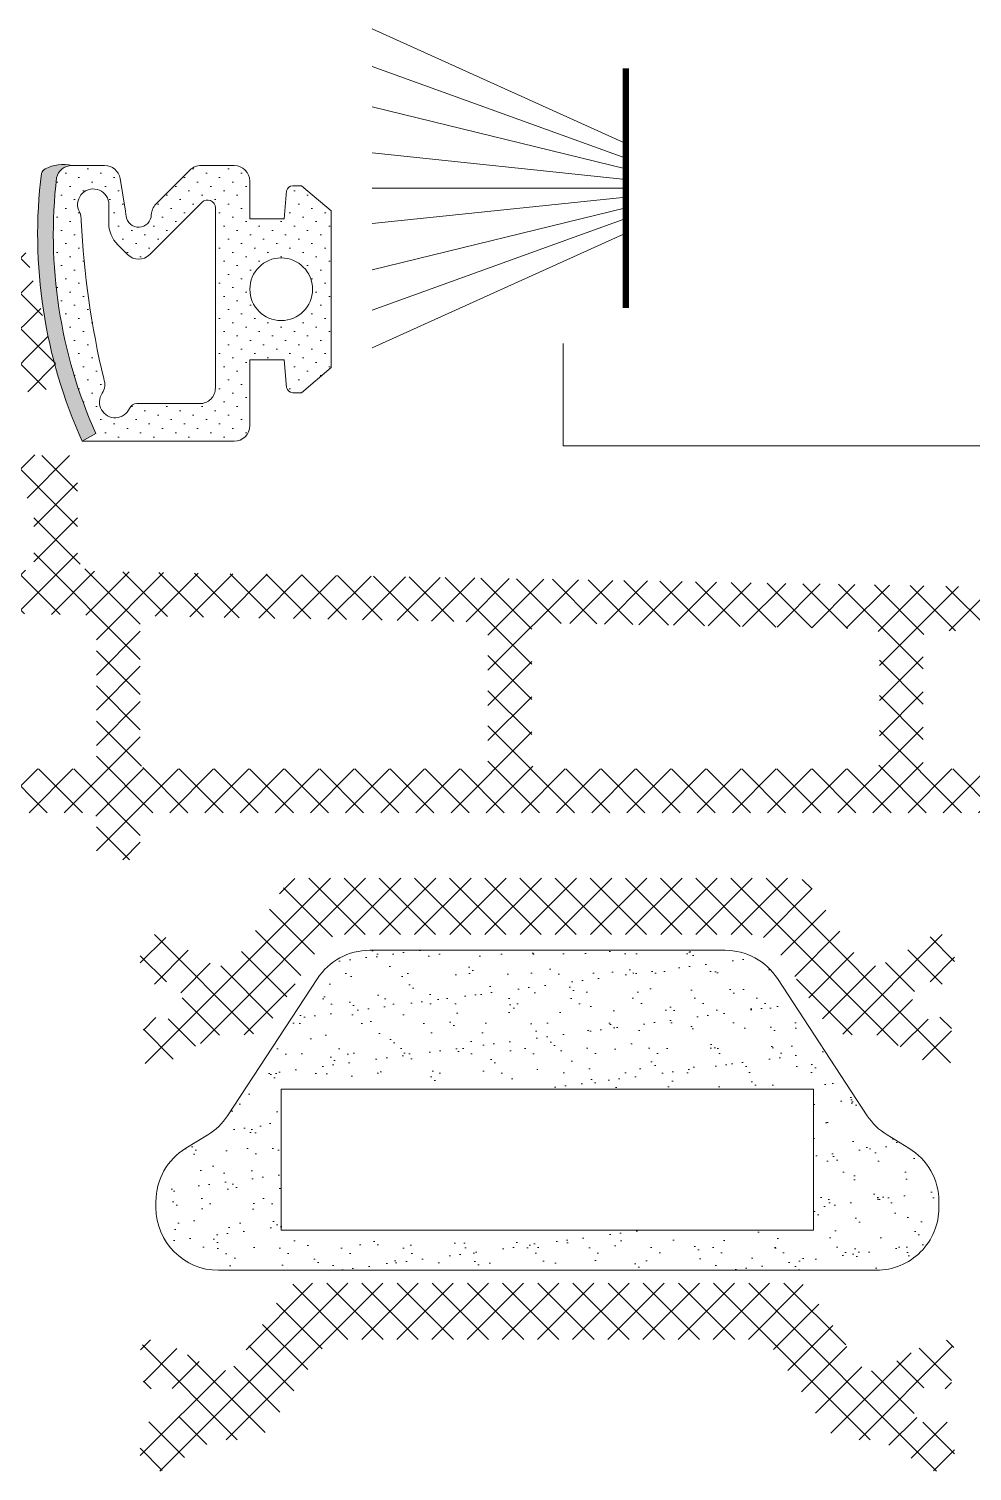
# Model space of a CAD drawing. Header units: millimetres. Extents: x -1562 to 49121, y -21091 to 0.
# Drawn here: x 47890.38 to 47920.5, y -6533.13 to -6487.11 of the extents above; entities that cross this region are included whole.
import ezdxf

# ---------------------------------------------------------------- set-up
doc = ezdxf.new("R2010")
doc.units = ezdxf.units.MM
doc.header["$MEASUREMENT"] = 0
for name, color, linetype, lineweight in [('YS_CIENKA', 4, 'Continuous', 18), ('YS_IZOLACJE', 4, 'Continuous', 18), ('YS_KRESKOWANIE', 4, 'Continuous', 18), ('YS_PROFIL', 8, 'Continuous', 18), ('YS_TWORZYWOWE', 4, 'Continuous', 18), ('YS_USZCZELKI', 4, 'Continuous', 18), ('YS_WIDOK', 4, 'Continuous', 18), ('YS_WYPEŁNIENIA', 4, 'Continuous', 18)]:
    doc.layers.add(name, color=color, linetype=linetype, lineweight=lineweight)
pattern_1 = [(45, (-2034.483212495618, -2221.432650661983), (-0.5612660075668221, 0.5612660075668221), []), (135, (-2034.483212495618, -2221.432650661983), (-0.5612660075668221, -0.5612660075668221), [])]

# ---------------------------------------------------------------- blocks, each defined once
blk = doc.blocks.new('48_29126')
at = {"layer": 'YS_KRESKOWANIE'}
h = blk.add_hatch(dxfattribs=at)
h.set_pattern_fill('NET', color=256, scale=0.25, angle=45, style=0)
h.set_pattern_definition(pattern_1)
edge = h.paths.add_edge_path()
edge.add_arc((78.04745292349435, 21.10857864387071), 0.4999999999990905, 90, 146.6100000000995)
edge.add_line((77.62998095971398, 21.38374615550038), (76.1313030703941, 19.11001842572205))
edge.add_arc((75.57158566209364, 19.47894391011323), 0.6703652662450903, 239.9602938559888, 326.6100000001725, ccw=False)
edge.add_line((75.23600078430718, 18.89862298167009), (73.7048502658281, 19.78404850129664))
edge.add_arc((73.60887980613006, 19.60857864386799), 0.2000000000017103, 61.32424415893959, 89.99999999973946)
edge.add_line((73.60887980613097, 19.80857864386962), (73.40000000009513, 19.80857864386962))
edge.add_arc((73.40000000009786, 19.40857864387272), 0.3999999999969077, 90.00000000039083, 180.0000000003908)
edge.add_line((73.00000000010095, 19.40857864386999), (73.00000000010095, 18.80857864386962))
edge.add_line((73.00000000010095, 18.80857864386962), (73.1000000000995, 18.80857864386962))
edge.add_line((73.1000000000995, 18.80857864386962), (73.10000000009768, 18.43357864386962))
edge.add_arc((73.30000000009659, 18.43357864386962), 0.1999999999989086, 180, 270)
edge.add_line((73.30000000009659, 18.23357864387071), (73.45952624913207, 18.23357864387253))
edge.add_arc((73.75000000009368, 17.70857864386926), 0.6000000000009543, 8.691358743817545e-11, 118.9550243713787, ccw=False)
edge.add_arc((73.7500000000964, 17.70857864386926), 0.5999999999976353, -118.95502437175168, 0, ccw=False)
edge.add_line((73.45952624913389, 17.18357864387053), (73.30000000009659, 17.18357864387144))
edge.add_arc((73.3000000000975, 16.98357864387435), 0.1999999999970896, 90.00000000026056, 180.0000000010422)
edge.add_line((73.10000000010041, 16.98357864387071), (73.1000000000995, 16.60857864387071))
edge.add_line((73.1000000000995, 16.60857864387071), (73.00000000010095, 16.60857864387071))
edge.add_line((73.00000000010095, 16.60857864387071), (73.0000000000955, 16.00857864387035))
edge.add_arc((73.40000000009786, 16.00857864387308), 0.4000000000023647, 180, 269.9999999992183)
edge.add_line((73.40000000009513, 15.60857864387071), (73.60887980613097, 15.60857864387071))
edge.add_arc((73.60887980613006, 15.80857864387235), 0.2000000000016371, 270.0000000002605, 298.6757558410604)
edge.add_line((73.7048502658281, 15.6331087864437), (75.2058893019921, 16.50112159937544))
edge.add_arc((75.6063693324304, 15.80857864386689), 0.8000000000027321, 90.000000000456, 120.03970614408459, ccw=False)
edge.add_line((75.60636933242404, 16.60857864386981), (76.33931566410229, 16.6085786438689))
edge.add_arc((76.3393156641032, 17.60857864386435), 0.9999999999954525, 269.9999999999479, 326.7600000002281)
edge.add_line((77.17569750243274, 17.06043138216955), (78.68064117453741, 19.35672590556806))
edge.add_arc((79.51702301287241, 18.80857864386508), 1.000000000004555, 90.00000000052108, 146.7600000000072, ccw=False)
edge.add_line((79.51702301286332, 19.80857864386962), (79.66758387320351, 19.80857864386962))
edge.add_line((79.66758387320351, 19.80857864386962), (86.00000000010095, 19.80857864386962))
edge.add_line((86.00000000010095, 19.80857864386962), (92.48297698733131, 19.80857864386962))
edge.add_arc((92.4829769873304, 18.8085786438678), 1.000000000001819, 33.24000000015059, 89.99999999994787, ccw=False)
edge.add_line((93.31935882566177, 19.35672590557169), (94.8243024977628, 17.06043138216955))
edge.add_arc((95.66068433609053, 17.60857864386435), 0.9999999999939827, 213.2399999998291, 270.0000000001042)
edge.add_line((95.66068433609234, 16.60857864387071), (96.3936306677706, 16.60857864387071))
edge.add_arc((96.39363066775877, 15.80857864385416), 0.8000000000165528, 59.960293856033616, 89.9999999991532, ccw=False)
edge.add_line((96.79411069820253, 16.50112159937544), (98.29514973436653, 15.6331087864437))
edge.add_arc((98.39112019406457, 15.80857864387235), 0.2000000000017103, 241.3242441589396, 269.9999999997394)
edge.add_line((98.39112019406366, 15.60857864387071), (98.6000000000995, 15.60857864387071))
edge.add_arc((98.60000000010041, 16.00857864387126), 0.4000000000005457, 269.9999999998697, 359.9999999998697)
edge.add_line((99.00000000010095, 16.00857864387035), (99.00000000010095, 16.60857864387071))
edge.add_line((99.00000000010095, 16.60857864387071), (98.90000000009513, 16.60857864387071))
edge.add_line((98.90000000009513, 16.60857864387071), (98.90000000009513, 16.98357864387071))
edge.add_arc((98.70000000009804, 16.98357864387344), 0.1999999999970896, 0, 90.00000000078165)
edge.add_line((98.70000000009804, 17.18357864387053), (98.54047375106074, 17.18357864386962))
edge.add_arc((98.25000000010004, 17.70857864387108), 0.5999999999989224, 180.0000000001737, 298.9550243713868, ccw=False)
edge.add_arc((98.25000000010095, 17.70857864386926), 0.5999999999994543, 61.04497562865521, 180, ccw=False)
edge.add_line((98.54047375106165, 18.23357864387162), (98.70000000009804, 18.23357864387071))
edge.add_arc((98.70000000009986, 18.43357864386962), 0.1999999999989086, 269.9999999994789, 360)
edge.add_line((98.90000000009877, 18.43357864386962), (98.90000000009513, 18.75300720036375))
edge.add_line((98.90000000009513, 18.75300720036375), (99.00000000010095, 18.75300720036375))
edge.add_line((99.00000000010095, 18.75300720036375), (99.00000000010095, 19.40857864386999))
edge.add_arc((98.60000000010041, 19.40857864386908), 0.4000000000005457, 0, 90)
edge.add_line((98.6000000000995, 19.80857864386962), (98.39112019406366, 19.80857864386962))
edge.add_arc((98.39112019406457, 19.60857864386799), 0.2000000000016371, 90.00000000026056, 118.6757558410604)
edge.add_line((98.29514973436653, 19.78404850129664), (96.76399921588654, 18.898622981671))
edge.add_arc((96.42841433810008, 19.47894391011414), 0.6703652662452498, 213.3900000002804, 300.03970614401123, ccw=False)
edge.add_line((95.86869692980235, 19.11001842571841), (94.37001904048157, 21.38374615550038))
edge.add_arc((93.95254707670392, 21.10857864387344), 0.49999999999532, 33.38999999981154, 90.00000000031264)
edge.add_line((93.9525470767012, 21.6085786438689), (78.04745292349435, 21.60857864386981))
h = blk.add_hatch(dxfattribs=at)
h.set_pattern_fill('NET', color=256, scale=0.25, angle=45, style=0)
h.set_pattern_definition(pattern_1)
edge = h.paths.add_edge_path()
edge.add_arc((78.0474529234707, 8.191421356164938), 0.4999999999990905, 90, 146.6100000000995)
edge.add_line((77.62998095969033, 8.466588867794599), (76.13130307037045, 6.192861138016269))
edge.add_arc((75.57158566206999, 6.561786622407453), 0.6703652662450903, 239.9602938559888, 326.6100000001725, ccw=False)
edge.add_line((75.23600078428353, 5.98146569396431), (73.70485026580445, 6.866891213590861))
edge.add_arc((73.60887980610642, 6.691421356162209), 0.2000000000017103, 61.32424415893959, 89.99999999973946)
edge.add_line((73.60887980610732, 6.891421356163846), (73.40000000007149, 6.891421356163846))
edge.add_arc((73.40000000007421, 6.491421356166938), 0.3999999999969077, 90.00000000039083, 180.0000000003908)
edge.add_line((73.0000000000773, 6.49142135616421), (73.0000000000773, 5.891421356163846))
edge.add_line((73.0000000000773, 5.891421356163846), (73.10000000007585, 5.891421356163846))
edge.add_line((73.10000000007585, 5.891421356163846), (73.10000000007403, 5.516421356163846))
edge.add_arc((73.30000000007294, 5.516421356163846), 0.1999999999989086, 180, 270)
edge.add_line((73.30000000007294, 5.316421356164938), (73.45952624910842, 5.316421356166757))
edge.add_arc((73.75000000007003, 4.791421356163482), 0.6000000000009543, 8.691358743817545e-11, 118.9550243713787, ccw=False)
edge.add_arc((73.75000000007276, 4.791421356163482), 0.5999999999976353, -118.95502437175168, 0, ccw=False)
edge.add_line((73.45952624911024, 4.266421356164756), (73.30000000007294, 4.266421356165665))
edge.add_arc((73.30000000007385, 4.066421356168576), 0.1999999999970896, 90.00000000026056, 180.0000000010422)
edge.add_line((73.10000000007676, 4.066421356164938), (73.10000000007585, 3.691421356164938))
edge.add_line((73.10000000007585, 3.691421356164938), (73.0000000000773, 3.691421356164938))
edge.add_line((73.0000000000773, 3.691421356164938), (73.00000000007185, 3.091421356164574))
edge.add_arc((73.40000000007421, 3.091421356167302), 0.4000000000023647, 180, 269.9999999992183)
edge.add_line((73.40000000007149, 2.691421356164938), (73.60887980610732, 2.691421356164938))
edge.add_arc((73.60887980610642, 2.891421356166575), 0.2000000000016371, 270.0000000002605, 298.6757558410604)
edge.add_line((73.70485026580445, 2.715951498737923), (75.20588930196845, 3.583964311669661))
edge.add_arc((75.60636933240676, 2.891421356161118), 0.8000000000027321, 90.000000000456, 120.03970614408459, ccw=False)
edge.add_line((75.60636933240039, 3.691421356164028), (76.33931566407864, 3.691421356163119))
edge.add_arc((76.33931566407955, 4.691421356158571), 0.9999999999954525, 269.9999999999479, 326.7600000002281)
edge.add_line((77.1756975024091, 4.143274094463777), (78.68064117451377, 6.439568617862278))
edge.add_arc((79.51702301284877, 5.891421356159299), 1.000000000004555, 90.00000000052108, 146.7600000000072, ccw=False)
edge.add_line((79.51702301283967, 6.891421356163846), (79.66758387317986, 6.891421356163846))
edge.add_line((79.66758387317986, 6.891421356163846), (86.0000000000773, 6.891421356163846))
edge.add_line((86.0000000000773, 6.891421356163846), (92.48297698730767, 6.891421356163846))
edge.add_arc((92.48297698730676, 5.891421356162027), 1.000000000001819, 33.24000000015059, 89.99999999994787, ccw=False)
edge.add_line((93.31935882563812, 6.439568617865916), (94.82430249773915, 4.143274094463777))
edge.add_arc((95.66068433606688, 4.691421356158571), 0.9999999999939827, 213.2399999998291, 270.0000000001042)
edge.add_line((95.6606843360687, 3.691421356164938), (96.39363066774695, 3.691421356164938))
edge.add_arc((96.39363066773512, 2.891421356148385), 0.8000000000165528, 59.960293856033616, 89.9999999991532, ccw=False)
edge.add_line((96.79411069817888, 3.583964311669661), (98.29514973434289, 2.715951498737923))
edge.add_arc((98.39112019404092, 2.891421356166575), 0.2000000000017103, 241.3242441589396, 269.9999999997394)
edge.add_line((98.39112019404001, 2.691421356164938), (98.60000000007585, 2.691421356164938))
edge.add_arc((98.60000000007676, 3.091421356165483), 0.4000000000005457, 269.9999999998697, 359.9999999998697)
edge.add_line((99.0000000000773, 3.091421356164574), (99.0000000000773, 3.691421356164938))
edge.add_line((99.0000000000773, 3.691421356164938), (98.90000000007149, 3.691421356164938))
edge.add_line((98.90000000007149, 3.691421356164938), (98.90000000007149, 4.066421356164938))
edge.add_arc((98.7000000000744, 4.066421356167666), 0.1999999999970896, 0, 90.00000000078165)
edge.add_line((98.7000000000744, 4.266421356164756), (98.5404737510371, 4.266421356163846))
edge.add_arc((98.2500000000764, 4.791421356165301), 0.5999999999989224, 180.0000000001737, 298.9550243713868, ccw=False)
edge.add_arc((98.2500000000773, 4.791421356163482), 0.5999999999994543, 61.04497562865521, 180, ccw=False)
edge.add_line((98.54047375103801, 5.316421356165847), (98.7000000000744, 5.316421356164938))
edge.add_arc((98.70000000007622, 5.516421356163846), 0.1999999999989086, 269.9999999994789, 360)
edge.add_line((98.90000000007512, 5.516421356163846), (98.90000000007149, 5.835849912657977))
edge.add_line((98.90000000007149, 5.835849912657977), (99.0000000000773, 5.835849912657977))
edge.add_line((99.0000000000773, 5.835849912657977), (99.0000000000773, 6.49142135616421))
edge.add_arc((98.60000000007676, 6.491421356163301), 0.4000000000005457, 0, 90)
edge.add_line((98.60000000007585, 6.891421356163846), (98.39112019404001, 6.891421356163846))
edge.add_arc((98.39112019404092, 6.691421356162209), 0.2000000000016371, 90.00000000026056, 118.6757558410604)
edge.add_line((98.29514973434289, 6.866891213590861), (96.7639992158629, 5.98146569396522))
edge.add_arc((96.42841433807644, 6.561786622408363), 0.6703652662452498, 213.3900000002804, 300.03970614401123, ccw=False)
edge.add_line((95.86869692977871, 6.192861138012631), (94.37001904045792, 8.466588867794599))
edge.add_arc((93.95254707668028, 8.191421356167666), 0.49999999999532, 33.38999999981154, 90.00000000031264)
edge.add_line((93.95254707667755, 8.691421356163119), (78.0474529234707, 8.691421356164028))
blk = doc.blocks.new('208_0180')
at = {"layer": 'YS_KRESKOWANIE'}
h = blk.add_hatch(dxfattribs=at)
h.set_pattern_fill('NET', color=256, scale=0.25, angle=45, style=0)
h.set_pattern_definition([(45, (-2112.506159727161, -2518.98724288207), (-0.5612660075668221, 0.5612660075668221), []), (135, (-2112.506159727161, -2518.98724288207), (-0.5612660075668221, -0.5612660075668221), [])])
edge = h.paths.add_edge_path(flags=16)
edge.add_arc((6.700000015776823, -7.250000002069328), 2.449999999996588, 118.8643430825036, 261.3183979576686)
edge.add_arc((6.299999999980628, -9.869637379139249), 0.1999999999993667, -6.508571459562518e-11, 81.31839795756417, ccw=False)
edge.add_line((6.499999999979991, -9.869637379139476), (6.49999999998181, -11.76156839152145))
edge.add_arc((6.299999999974716, -11.76156839152054), 0.2000000000070941, -90.99999999629159, 0, ccw=False)
edge.add_line((6.296509518699168, -11.96153793055919), (3.896358481451443, -11.91964313836547))
edge.add_arc((3.899848962738361, -11.71967359933478), 0.1999999999994021, 189.9999999998688, 269.0000000001516, ccw=False)
edge.add_line((3.702887412136533, -11.7544032348676), (3.151173881631621, -8.625480319682765))
edge.add_arc((2.658770005180941, -8.712304408497403), 0.499999999942149, 9.999999998978122, 30.00000000127106)
edge.add_line((3.091782707017501, -8.46230440851673), (3.066987298535878, -8.419357501231389))
edge.add_arc((3.500000000442924, -8.169357501245258), 0.5000000000059054, 180, 209.9999999977741, ccw=False)
edge.add_line((3.000000000437012, -8.169357501245258), (3.000000000342425, -4.099999997780742))
edge.add_arc((-1.899999999554439, -4.099999997780742), 4.899999999896863, 0, 29.35347002688376)
edge.add_arc((2.5452221557548, -1.600000000001046), 0.2000000000002597, 90.00000000013029, 209.3534700263619, ccw=False)
edge.add_line((2.545222155754345, -1.400000000000773), (4.528683279826964, -1.399999999998727))
edge.add_arc((4.528683279826964, -1.599999999997863), 0.199999999999136, 14.999999999796728, 90, ccw=False)
edge.add_line((4.721868445084056, -1.548236190978287), (5.613930908517432, -4.877458628052864))
edge.add_arc((5.42074574326216, -4.929222437067892), 0.1999999999961281, -61.13565691893342, 14.999999998673275, ccw=False)
edge = h.paths.add_edge_path(flags=16)
edge.add_line((8.299999999999727, -18.29999999967708), (5.02487265284617, -18.29999999967754))
edge.add_arc((5.024872652843897, -18.09999999968159), 0.1999999999959527, 189.9999999989781, 270.00000000065137, ccw=False)
edge.add_line((4.827911102244798, -18.13472963521076), (4.021304347885234, -13.56023541363652))
edge.add_arc((4.218265898487516, -13.5255057781028), 0.1999999999999011, 88.99999999989438, 190.0000000001027, ccw=False)
edge.add_line((4.221756379775343, -13.32553623907143), (8.303490481288918, -13.39678317283347))
edge.add_arc((8.300000000001091, -13.59675271186507), 0.2000000000003274, 6.508571459562518e-11, 88.99999999989558, ccw=False)
edge.add_line((8.500000000001364, -13.59675271186484), (8.499999999999545, -18.09999999967704))
edge.add_arc((8.300000000000182, -18.09999999967772), 0.1999999999993634, -90.00000000032571, 0, ccw=False)
edge = h.paths.add_edge_path(flags=16)
edge.add_arc((45.80000000255677, -18.09999999966658), 0.2000000000093678, -89.9999999958963, 0, ccw=False)
edge.add_line((45.80000000257178, -18.29999999967595), (35.10000000256605, -18.29999999967799))
edge.add_arc((35.1000000025665, -18.09999999967772), 0.2000000000002728, 180.0000000000651, 269.9999999998697, ccw=False)
edge.add_line((34.90000000256623, -18.09999999967795), (34.90000000256668, -14.09999999997808))
edge.add_arc((35.10000000256605, -14.0999999999774), 0.1999999999993634, 89.99999999967429, 180, ccw=False)
edge.add_line((35.1000000025665, -13.89999999997804), (45.80000000257223, -13.89999999997804))
edge.add_arc((45.80000000255995, -14.09999999998399), 0.2000000000059572, 1.9542767404345796e-10, 89.99999999648259, ccw=False)
edge.add_line((46.00000000256614, -14.09999999998331), (46.00000000256614, -18.0999999996659))
edge = h.paths.add_edge_path(flags=16)
edge.add_arc((10.09999999999991, -18.0999999996759), 0.2000000000002728, 180.0000000000651, 269.9999999998697, ccw=False)
edge.add_line((9.899999999999636, -18.09999999967613), (9.899999999998727, -13.62817182873687))
edge.add_arc((10.099999999999, -13.62817182873732), 0.2000000000002728, 89.00000000028638, 180, ccw=False)
edge.add_line((10.10349048128592, -13.42820228970572), (20.80349048128619, -13.61497148443368))
edge.add_arc((20.79999999999973, -13.81494102346369), 0.1999999999987122, -3.909121915057767e-10, 89.00000000027842, ccw=False)
edge.add_line((20.99999999999864, -13.81494102346505), (20.99999999999955, -18.09999999967704))
edge.add_arc((20.80000000000018, -18.09999999967772), 0.1999999999993634, -90.00000000032571, 0, ccw=False)
edge.add_line((20.79999999999973, -18.29999999967708), (10.09999999999945, -18.29999999967617))
edge = h.paths.add_edge_path(flags=16)
edge.add_line((33.30000000256632, -18.29999999967549), (22.59999999999945, -18.29999999967731))
edge.add_arc((22.59999999999945, -18.09999999967704), 0.2000000000002728, 180.0000000000651, 270, ccw=False)
edge.add_line((22.39999999999918, -18.09999999967727), (22.39999999999873, -13.84636014033754))
edge.add_arc((22.599999999999, -13.84636014033777), 0.2000000000002728, 89.00000000035152, 180, ccw=False)
edge.add_line((22.60349048128546, -13.64639060130617), (33.30349048385415, -13.83315979608119))
edge.add_arc((33.30000000256632, -14.03312933511279), 0.2000000000003274, 6.508571459562518e-11, 88.99999999989558, ccw=False)
edge.add_line((33.50000000256659, -14.03312933511256), (33.50000000256614, -18.09999999967545))
edge.add_arc((33.30000000256496, -18.09999999967476), 0.2000000000011823, -89.99999999941377, 0, ccw=False)
edge = h.paths.add_edge_path(flags=16)
edge.add_line((55.15000000085774, -15.56869598258527), (55.15000000085729, -18.09999999967772))
edge.add_arc((54.95000000085793, -18.09999999967818), 0.1999999999993634, -90.00000000026063, 0, ccw=False)
edge.add_line((54.95000000085747, -18.29999999967754), (47.60000000255286, -18.29999999967845))
edge.add_arc((47.60000000256969, -18.09999999967272), 0.2000000000057298, 180.0000000011725, 269.9999999951798, ccw=False)
edge.add_line((47.40000000256396, -18.09999999967681), (47.40000000256578, -14.09999999997945))
edge.add_arc((47.60000000256832, -14.0999999999799), 0.2000000000025466, 90.00000000156331, 180, ccw=False)
edge.add_line((47.60000000256332, -13.89999999997735), (52.40614393810938, -13.89999999997781))
edge.add_arc((52.40614393810756, -14.09999999998149), 0.2000000000036835, 60.000000000194916, 89.99999999947892, ccw=False)
edge.add_line((52.50614393810883, -13.92679491922127), (55.05000000085784, -15.39549090182823))
edge.add_arc((54.95000000085793, -15.56869598258481), 0.1999999999996953, -1.3028511602897197e-10, 59.99999999997971, ccw=False)
edge = h.paths.add_edge_path(flags=16)
edge.add_arc((47.50000000017371, -8.21064399616057), 0.2000000000434738, 165.0000000011486, 180, ccw=False)
edge.add_line((47.30681483487206, -8.158880187135765), (49.07813155516897, -1.548236190758871))
edge.add_arc((49.27131672042515, -1.599999999778902), 0.1999999999983012, 89.9999999996092, 165.00000000001, ccw=False)
edge.add_line((49.27131672042651, -1.399999999780675), (52.30477784511413, -1.399999999784086))
edge.add_arc((52.30477784511368, -1.599999999784131), 0.2000000000000455, -29.353470027064418, 89.99999999986971, ccw=False)
edge.add_arc((56.75000000044929, -4.099999997602026), 4.899999999938249, 150.6465299729068, 180.0000000000452)
edge.add_line((51.85000000051105, -4.099999997605892), (51.85000000042874, -7.822947339639086))
edge.add_arc((51.35000000035279, -7.822947339639313), 0.5000000000759428, -29.999999997738485, 0, ccw=False)
edge.add_line((51.78301270232078, -8.072947339660004), (51.41954546579791, -8.702491060203101))
edge.add_arc((51.85255816769723, -8.952491060205375), 0.5000000000072822, 150.0000000001809, 176.9999999998034)
edge.add_line((51.35324340031275, -8.926323082081808), (51.17588792277502, -12.31046719123037))
edge.add_arc((50.97616201582332, -12.2999999999804), 0.2000000000008551, 270.0000000001303, 356.99999999961585, ccw=False)
edge.add_line((50.97616201582377, -12.49999999998136), (47.5000000001437, -12.49999999997817))
edge.add_arc((47.50000000013415, -12.29999999998449), 0.199999999993679, 179.9999999996743, 270.00000000273576, ccw=False)
edge.add_line((47.3000000001407, -12.29999999998336), (47.30000000013024, -8.210643996163753))
edge = h.paths.add_edge_path()
edge.add_arc((8.399999999981901, -11.49817832946246), 0.500000000001819, 180, 268.99999999968924, ccw=False)
edge.add_line((7.899999999980082, -11.49817832946314), (7.899999999980082, -8.599999998913972))
edge.add_arc((7.599999999981719, -8.599999998913972), 0.2999999999983629, 0, 90.00000020184021)
edge.add_line((7.599999998924886, -8.29999999891561), (6.700000017508501, -8.300000002073148))
edge.add_arc((6.700000015776823, -7.250000002072966), 1.050000000000182, 90.0000000944932, 270.0000000944932, ccw=False)
edge.add_line((6.700000014045145, -6.200000002072784), (7.157046379646545, -6.200000002074376))
edge.add_arc((7.15704637964609, -6.000000002073421), 0.2000000000007329, 270.0000000001303, 375.0000000000731)
edge.add_line((7.350231544904545, -5.94823619305248), (5.955005298867491, -0.7411809548921156))
edge.add_arc((4.989079472579306, -0.9999999999986358), 1.000000000000455, 15.00000000022771, 89.99999999997395)
edge.add_line((4.98907947257976, 1.818989403545856e-12), (0, 0))
edge.add_line((0, 0), (5.529727786779404e-10, -1.098333794005612))
edge.add_arc((-1.799999999591364, -4.099999997804616), 3.499999999935426, 0, 59.050276917760186, ccw=False)
edge.add_line((1.700000000344062, -4.099999997805071), (1.700000000401815, -6.599999997929672))
edge.add_line((1.700000000401815, -6.599999997929672), (0.7000000004009053, -6.599999997769146))
edge.add_line((0.7000000004009053, -6.599999997769146), (1.579928723823286, -8.124081253778968))
edge.add_arc((0.7139033200601261, -8.624081253773284), 0.9999999999787346, 9.999999999955378, 30.000000000327475, ccw=False)
edge.add_line((1.698711073051527, -8.450433076110812), (3.536605121126286, -18.87364817734306))
edge.add_arc((4.52141287413815, -18.69999999967672), 0.9999999999995453, 189.9999999999699, 270.000000000026)
edge.add_line((4.521412874138605, -19.69999999967627), (8.299999999999272, -19.69999999967627))
edge.add_arc((8.299999999999272, -19.89999999967608), 0.1999999999998181, 0, 90, ccw=False)
edge.add_line((8.49999999999909, -19.89999999967608), (8.49999999999909, -21.19999999967627))
edge.add_line((8.49999999999909, -21.19999999967627), (9.900000000000091, -21.19999999967558))
edge.add_line((9.900000000000091, -21.19999999967558), (9.900000000000091, -19.89999999967654))
edge.add_arc((10.10000000000127, -19.8999999996779), 0.2000000000014097, 90.00000000039091, 179.9999999996092, ccw=False)
edge.add_line((10.09999999999991, -19.69999999967649), (45.80000000257087, -19.69999999967672))
edge.add_arc((45.80000000256814, -19.89999999967472), 0.1999999999979991, 0, 89.99999999902292, ccw=False)
edge.add_line((46.00000000256614, -19.89999999967404), (46.00000000256568, -21.19999999967627))
edge.add_line((46.00000000256568, -21.19999999967627), (47.40000000256623, -21.19999999967649))
edge.add_line((47.40000000256623, -21.19999999967649), (47.40000000256668, -19.89999999967381))
edge.add_arc((47.60000000256241, -19.89999999967313), 0.199999999995498, 89.99999999830641, 180.0000000001954, ccw=False)
edge.add_line((47.60000000256832, -19.69999999967763), (56.05000000085829, -19.69999999967649))
edge.add_arc((56.05000000085738, -19.19999999967649), 0.5, 270.0000000000782, 360)
edge.add_line((56.55000000085738, -19.19999999967627), (56.55000000085784, -14.9336106864771))
edge.add_arc((56.05000000085647, -14.93361068647778), 0.5000000000013138, 7.816531185164739e-11, 59.99999999990639)
edge.add_line((56.30000000085784, -14.50059798458483), (52.84106786534448, -12.50358258503752))
edge.add_arc((53.09106786534539, -12.0705698831448), 0.5000000000008121, 177.0000000000254, 239.9999999999385, ccw=False)
edge.add_line((52.59175309796728, -12.04440190502351), (52.73373409696615, -9.335243056101945))
edge.add_arc((53.23304886439109, -9.3614110342387), 0.5000000000484187, 150.0000000011876, 176.999999998537, ccw=False)
edge.add_line((52.80003616245176, -9.111411034223465), (54.25000000045657, -6.59999999766228))
edge.add_line((54.25000000045657, -6.59999999766228), (53.25000000045657, -6.59999999766228))
edge.add_line((53.25000000045657, -6.59999999766228), (53.25000000051296, -4.099999997605664))
edge.add_arc((56.75000000048476, -4.099999997604527), 3.499999999971806, 126.86989765286029, 180.0000000000186, ccw=False)
edge.add_line((54.6500000001588, -1.299999997884242), (54.6500000008582, 2.191882231272757e-10))
edge.add_line((54.6500000008582, 2.191882231272757e-10), (48.81092052764006, 2.189608494518325e-10))
edge.add_arc((48.81092052763552, -0.9999999997737632), 0.9999999999927335, 89.99999999973947, 165.0000000001502)
edge.add_line((47.84499470135279, -0.7411809546756558), (45.93407417384333, -7.872833452492159))
edge.add_arc((46.90000000013197, -8.131652497605046), 1.000000000002274, 164.999999999433, 180)
edge.add_line((45.90000000012969, -8.131652497604819), (45.90000000014243, -12.29999999997608))
edge.add_arc((45.70000000014034, -12.29999999997563), 0.2000000000020918, 270.0000000005211, 359.9999999998697, ccw=False)
edge.add_line((45.70000000014215, -12.49999999997772), (41.5999999184146, -12.4999999999784))
edge.add_line((41.5999999184146, -12.4999999999784), (41.29999991841532, -12.79999999997403))
edge.add_line((41.29999991841532, -12.79999999997403), (40.99999991841605, -12.4999999999784))
edge.add_line((40.99999991841605, -12.4999999999784), (37.14934424933881, -12.4999999999784))
edge.add_arc((37.14934424938428, -11.9999999933334), 0.5000000066449996, 269.0000000081559, 269.999999994789, ccw=False)
edge.add_line((37.14061804612084, -12.49992384755683), (8.391273796761197, -11.99810217704248))
blk = doc.blocks.new('uszczelka_0531')
at = {"layer": 'YS_KRESKOWANIE'}
h = blk.add_hatch(dxfattribs=at)
h.set_pattern_fill('DOTS', color=256, scale=0.25, angle=225)
h.set_pattern_definition([(225, (-3.950000000005264, 0), (0.1403165018917054, -0.4209495056751166), [0, -0.396875])])
h.paths.add_polyline_path([(-3.558797533110766, 8.770985140761546, 0.3513327459461033), (-3.950000000005235, 8.282965574770449), (-3.950000000005264, 7.237063120208552, 0.3671678409805041), (-3.531263081526777, 6.74371100297215), (-2.493242765008037, 6.57273225036282, 0.01522048485013504), (-2.34241325281839, 6.552581708811709, -0.938869655736), (-2.374180623536439, 5.745413120020787, 0.1927599654875432), (-2.715884831624181, 5.59910693347433), (-3.803553390596893, 4.511438374501617, 0.1989123673797698), (-3.95000000000482, 4.157884983905231), (-3.950000000004366, 3.099999999999239, 0.4142135623731911), (-3.450000000003759, 2.599999999999227), (-2.25, 2.600000000000136), (-2.25, 1.500000000000226), (-3.134729635533402, 1.426365596551932, 0.3639702342670156), (-3.299999999999272, 1.229404045951601), (-3.299999999999727, 0.9500000000000446), (-2.5, 0), (2.5, 0), (3.300000000000182, 0.9500000000000455), (3.299999999999727, 1.229404045951412, 0.4166934380572918), (3.098308141050812, 1.429396889855718), (2.25, 1.500000000000228), (2.250000000000001, 2.600000000000136), (4.349999999999914, 2.599999999999682, 0.414213562373131), (4.849999999999909, 3.099999999999521), (4.850000000000364, 7.951825771091266), (4.59986535072855, 7.518890836910334, 0.1348869991538376)])
h.paths.add_polyline_path([(-2.465174066229704, 8.041425849749144, 0.1497122570871468), (-2.177677191832114, 7.985633666826313, -0.04525346584046085), (2.851016899623527, 7.266582947952926, 0.2507837130046719), (3.320461046911364, 7.314557563803952, -1.095272890800796), (3.800000000001343, 6.441742430504629, 0.2982166266972797), (3.650000000001965, 6.21261364575726), (3.649999999999181, 4.199999999998217, -0.4142135623726783), (3.150000000000565, 3.700000000000273), (-2.597224812132025, 3.700000000000045, -0.6681786379193629), (-2.774001507428663, 4.126776695296742), (-1.104331593318696, 5.796446609406255, 0.4142135623730699), (-1.104331593318569, 6.503553390593346), (-1.413579870029192, 6.812801667304107, 0.1989123673797157), (-2.120686651215896, 7.105694886117716), (-2.775249281665257, 7.105694886117716, -1.184974093687146)], flags=16)
h.paths.add_polyline_path([(1, 1.600000000000136, -1), (-1, 1.600000000000136, -1)], flags=16)
at = {"layer": 'YS_WYPEŁNIENIA', "lineweight": -2}
h = blk.add_hatch(color=256, dxfattribs=at)
h.dxf.hatch_style = 1
h.paths.add_polyline_path([(-3.697631706018907, 9.255793308305616, 0.1942946958815405), (-3.839005277003461, 9.133044013120612, 0.1727649464227125), (-3.950000000005235, 8.282965574770532, -0.3513327459462758), (-3.558797533110344, 8.770985140761598, -0.1348869991538307), (4.599865350728549, 7.518890836910334), (4.850000000000081, 7.951825771090778, 0.1375457453343246)])
at = {"layer": 'YS_KRESKOWANIE', "linetype": 'Continuous'}
for points in [[(-3.934426831970811, 3.501381471566404), (-3.934426831970811, 3.501381471566404)], [(2.239499251263725, 1.817583448865763), (2.239499251263725, 1.817583448865763)]]:
    blk.add_lwpolyline(points, dxfattribs=at)
at = {"layer": 'YS_USZCZELKI'}
blk.add_lwpolyline([(4.84999999999991, 7.951825771090853, 0.1375457453343216), (-3.69763170601891, 9.255793308305615, 0.1942946958821545), (-3.839005277003732, 9.133044013120083, 0.1727649464225938), (-3.950000000005234, 8.282965574770527)], format="xyb", dxfattribs=at)
for points in [[(4.850000000000364, 7.951825771091267), (4.599865350728549, 7.518890836910332, 0.1348869991538376), (-3.558797533110763, 8.770985140761546, 0.3513327459461043), (-3.950000000005235, 8.28296557477045), (-3.950000000005264, 7.237063120208553, 0.3671678409805039), (-3.531263081526778, 6.74371100297215), (-2.493242765008036, 6.57273225036282, 0.01522048485013488), (-2.34241325281839, 6.552581708811709, -0.9388696556643206), (-2.374180623474786, 5.745413120022249, 0.1927599654509888), (-2.71588483153073, 5.599106933567782), (-3.803553390599063, 4.511438374499448, 0.198912367377952), (-3.95000000000482, 4.15788498390566), (-3.950000000004366, 3.099999999999227, 0.4142135623722959), (-3.450000000005275, 2.599999999999227), (-2.25, 2.600000000000136), (-2.25, 1.500000000000227), (-3.134729635533404, 1.426365596551932, 0.3639702342691319), (-3.299999999999272, 1.229404045950105), (-3.299999999999727, 0.9500000000000455), (-2.5, 0), (2.5, 0), (3.300000000000182, 0.9500000000000455), (3.299999999999727, 1.229404045951242, 0.3639702342669114), (3.134729635532949, 1.426365596553069), (2.25, 1.500000000000227), (2.25, 2.600000000000136), (4.349999999999909, 2.599999999999682, 0.4142135623732282), (4.849999999999909, 3.099999999999682)], [(-2.465174066229703, 8.041425849749144, 1.184974093687146), (-2.775249281665257, 7.105694886117716), (-2.120686651215896, 7.105694886117716, -0.1989123673797159), (-1.413579870029191, 6.812801667304106), (-1.10433159331842, 6.503553390593197, -0.4142135623727183), (-1.10433159331842, 5.79644660940653), (-2.774001507428693, 4.126776695296712, 0.6681786379192991), (-2.597224812132026, 3.700000000000045), (3.149999999999636, 3.700000000000273, 0.4142135623742937), (3.649999999999181, 4.200000000000045), (3.650000000001965, 6.212613645757529, -0.2982166266967884), (3.800000000001174, 6.441742430504555, 1.095272890800999), (3.320461046911364, 7.314557563803952, -0.25078371300468), (2.851016899623513, 7.266582947952932, 0.04525346584046085), (-2.177677191832128, 7.985633666826311, -0.1497122570871389)]]:
    blk.add_lwpolyline(points, format="xyb", close=True, dxfattribs=at)
blk.add_circle((0, 1.600000000000136), 1, dxfattribs=at)
blk = doc.blocks.new('250_1825')
at = {"layer": 'YS_KRESKOWANIE'}
h = blk.add_hatch(dxfattribs=at)
h.set_pattern_fill('AR-SAND', color=256, scale=0.025)
h.set_pattern_definition([(37.50000000000001, (-1649.832315177665, 1240.487833241833), (-0.04000078239960114, 1.223533093323356), [0, -0.9652000000000002, 0, -1.0795, 0, -1.031875]), (7.499999999999999, (-1649.832315177665, 1240.487833241833), (1.123808207845007, 1.792062751420886), [0, -0.5207, 0, -0.8699500000000001, 0, -0.333375]), (327.5, (-1650.613365177665, 1240.487833241833), (1.977480925603645, 0.003592961696364405), [0, -0.3175, 0, -1.143, 0, -1.49225]), (317.5, (-1650.613365177665, 1240.487833241833), (1.908891131180743, 0.5573233081430408), [0, -0.15875, 0, -0.7493, 0, -0.8572500000000001])])
h.paths.add_polyline_path([(8.500000000014097, 1.283448201183091), (8.500000000014097, 5.783448201183091), (-8.499999999985903, 5.783448201183091), (-8.499999999985903, 1.283448201183091)], flags=16)
edge = h.paths.add_edge_path()
edge.add_arc((-5.672606560235524, 8.208578644152658), 1.999999999996044, 89.99999999993162, 146.7600000000375, ccw=False)
edge.add_line((-5.672606560233135, 10.2085786441487), (5.672606560261102, 10.2085786441487))
edge.add_arc((5.672606560261629, 8.208578644149707), 1.999999999998995, 33.23999999989911, 90.00000000001512, ccw=False)
edge.add_line((7.345370236924964, 9.304873167547385), (10.21090036384908, 4.932549299828452))
edge.add_arc((11.88366404051056, 6.028843823224656), 1.999999999996637, 213.2399999998929, 238.6882053527588)
edge.add_line((10.84427404879398, 4.32014009082809), (11.53938999171078, 3.897306956883995))
edge.add_arc((10.49999999999327, 2.188603224486558), 1.999999999997863, -4.5986325858393684e-11, 58.688205352749094, ccw=False)
edge.add_line((12.49999999999113, 2.18860322448495), (12.49999999999136, 1.999999999970214))
edge.add_arc((10.49999999999136, 1.999999999970214), 2, -90.00000000016291, 0, ccw=False)
edge.add_line((10.49999999998568, -2.97859514830634e-11), (-10.49999999998568, 2.97859514830634e-11))
edge.add_arc((-10.49999999997954, 2.000000000030241), 2.000000000000455, 179.9999999999218, 269.9999999998241, ccw=False)
edge.add_line((-12.49999999997999, 2.000000000032969), (-12.49999999997999, 2.188603224861481))
edge.add_arc((-10.49999999998263, 2.188603224859782), 1.999999999997364, 121.3117946470827, 179.9999999999514, ccw=False)
edge.add_line((-11.53938999169486, 3.897306957259843), (-10.84427404837834, 4.320140091443363))
edge.add_arc((-11.88366404009538, 6.028843823850385), 2.000000000005811, 301.3117946470969, 326.7599999999679)
edge.add_line((-10.21090036342889, 4.932549300445089), (-7.345370236895178, 9.304873167550568))
at = {"layer": 'YS_IZOLACJE'}
blk.add_lwpolyline([(-7.345370236895178, 9.304873167550568, -0.2528532011213962), (-5.672606560233135, 10.2085786441487), (5.672606560261102, 10.2085786441487, -0.2528532011214428), (7.345370236924964, 9.304873167547385), (10.21090036384908, 4.932549299828452, 0.1114973595087295), (10.84427404879398, 4.32014009082809), (11.53938999171078, 3.897306956883995, -0.2618237868477776), (12.49999999999113, 2.18860322448495), (12.49999999999136, 1.999999999970214, -0.4142135623739275), (10.49999999998568, -2.97859514830634e-11), (-10.49999999998568, 2.97859514830634e-11, -0.4142135623725955), (-12.49999999997999, 2.000000000032969), (-12.49999999997999, 2.188603224861481, -0.26182378684812), (-11.53938999169486, 3.897306957259843), (-10.84427404837834, 4.320140091443363, 0.1114973595087525), (-10.21090036342889, 4.932549300445089)], format="xyb", close=True, dxfattribs=at)
blk.add_lwpolyline([(8.500000000014097, 1.283448201183091), (8.500000000014097, 5.783448201183091), (-8.499999999985903, 5.783448201183091), (-8.499999999985903, 1.283448201183091)], close=True, dxfattribs=at)
blk = doc.blocks.new('204_0810')
at = {"layer": 'YS_CIENKA'}
for p, q in [((0.8999839816112853, 1.428007992979929), (8.999999999989086, 5.086692356232099)), ((0.8999839816112853, 0.9624430816843415), (8.999999999989086, 3.887580886743649)), ((0.8999839816112853, 0.6210256087692869), (8.999999999989086, 2.602571555593926)), ((0.8999839816112853, 0.2796081358533229), (8.999999999989086, 1.128843852797978)), ((0.8999839816112853, 0), (8.999999999989086, 0)), ((0.8999839816112853, -0.2796081358533229), (8.999999999989086, -1.128843852796962)), ((0.8999839816112853, -0.6210256087692869), (8.999999999989086, -2.602571555593954)), ((0.8999839816112853, -0.9624430816843415), (8.999999999989086, -3.887580886743685)), ((0.8999839816112853, -1.428007992979929), (8.999999999989086, -5.086692356233179))]:
    blk.add_line(p, q, dxfattribs=at)
at = {"layer": 'YS_TWORZYWOWE', "const_width": 0.2}
blk.add_lwpolyline([(0.8999839816112853, 3.821671711085855), (0.8999839816112853, -3.821671711085855)], dxfattribs=at)

msp = doc.modelspace()

# ---------------------------------------------------------------- linework, layer by layer
at = {"layer": 'YS_WIDOK', "color": 8, "transparency": 33554687}
for p, q in [((47907.44102110435, -6497.150596970228, -8.383706173731298e-09), (47907.44102110435, -6500.421799986581, -8.995962641478172e-09)), ((47907.44102110435, -6500.421799986581, -8.995962641478172e-09), (47928.44102052955, -6500.421799986581, -2.311026481294221e-08))]:
    msp.add_line(p, q, dxfattribs=at)

# ---------------------------------------------------------------- block references
at = {"layer": 'YS_PROFIL', "color": 8, "transparency": 33554687}
msp.add_blockref('250_1825', (47906.94102104623, -6526.721799987297, -8.383706173731298e-09), dxfattribs=at)
at = {"layer": 'YS_USZCZELKI', "color": 8, "lineweight": -2, "transparency": 33554687, "xscale": -1, "rotation": 90}
msp.add_blockref('uszczelka_0531', (47900.04101965467, -6495.421799987018, -8.62496829512338e-09), dxfattribs=at)
at = {"layer": 'YS_WIDOK', "color": 8, "transparency": 33554687, "rotation": 180}
msp.add_blockref('204_0810', (47910.34098906758, -6492.200596970231, -8.383706173731298e-09), dxfattribs=at)
at = {"layer": 'YS_WIDOK', "color": 8, "transparency": 33554687}
for name, p in [('208_0180', (47884.04102104618, -6492.421799987134, -8.383706173731298e-09)), ('48_29126', (47820.94102104614, -6535.821799987027, -7.674183954975433e-09))]:
    msp.add_blockref(name, p, dxfattribs=at)

doc.saveas('drawing.dxf')
